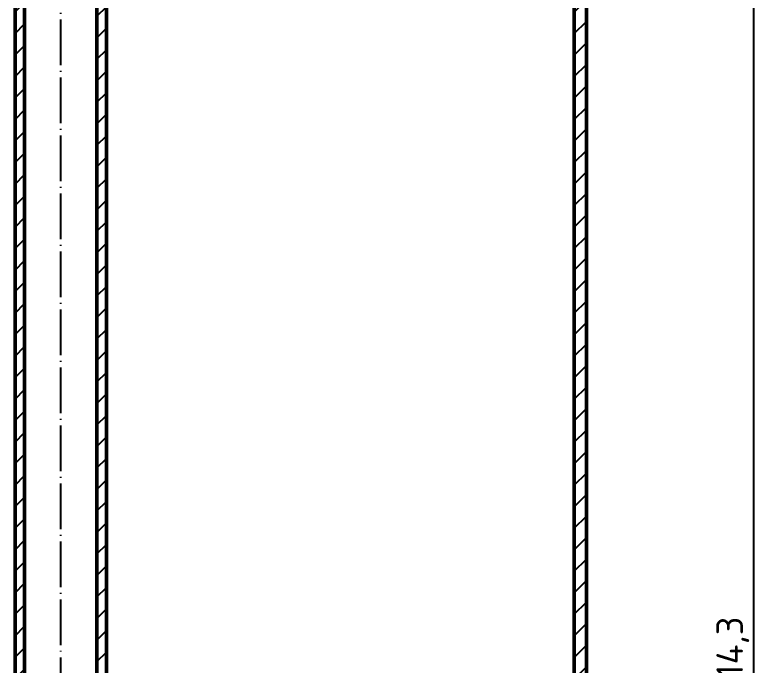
# Model space of a CAD drawing. Header units: millimetres. Extents: x 0 to 594, y 0 to 420.
# Drawn here: x 113.6 to 212.7, y 205.8 to 291.4 of the extents above; entities that cross this region are included whole.
import ezdxf

# ---------------------------------------------------------------- set-up
doc = ezdxf.new("R2010")
doc.units = ezdxf.units.MM
doc.linetypes.add('ISO04-TRAZO-PUNTO', pattern=[7.625, 6, -0.75, 0.125, -0.75])
for name, color, linetype, lineweight in [('01-VISIBLE', 7, 'CONTINUOUS', 50), ('03-EJE', 1, 'ISO04-TRAZO-PUNTO', 25), ('04-COTA', 3, 'CONTINUOUS', 25), ('05-RAYADO', 8, 'CONTINUOUS', 25)]:
    doc.layers.add(name, color=color, linetype=linetype, lineweight=lineweight)
doc.styles.add('ISO3098', font='isocpeur.ttf')
doc.dimstyles.new('FLAMA-ISO', dxfattribs={"dimtxt": 3.5, "dimasz": 3, "dimexe": 2, "dimexo": 1, "dimgap": 1, "dimtad": 1, "dimdec": 1, "dimtxsty": 'ISO3098', "dimcen": 2.5, "dimclrd": 3, "dimclre": 3, "dimclrt": 3, "dimazin": 3, "dimtfac": 1, "dimtmove": 0, "dimatfit": 3, "dimlwd": 25, "dimlwe": 25})

msp = doc.modelspace()

# ---------------------------------------------------------------- hatches: boundary and pattern name
at = {"layer": '05-RAYADO'}
h = msp.add_hatch(dxfattribs=at)
h.set_pattern_fill('ANSI31', scale=0.62992)
h.paths.add_polyline_path([(114.855, 67.525), (113.605, 67.525), (113.605, 352.475), (114.855, 352.475)])
h = msp.add_hatch(dxfattribs=at)
h.set_pattern_fill('ANSI31', scale=0.62992)
h.paths.add_polyline_path([(124.355, 352.475), (125.605, 352.475), (125.605, 67.525), (124.355, 67.525)])
h = msp.add_hatch(dxfattribs=at)
h.set_pattern_fill('ANSI31', scale=0.62992)
h.paths.add_polyline_path([(187.13, 299.925), (188.73, 299.925), (188.73, 96.925), (187.13, 96.925)])

# ---------------------------------------------------------------- linework, layer by layer
at = {"layer": '01-VISIBLE'}
for p, q in [((113.605, 67.525), (113.605, 352.475)), ((114.855, 67.525), (114.855, 352.475)), ((124.355, 67.525), (124.355, 352.475)), ((125.605, 67.525), (125.605, 352.475)), ((187.13, 96.925), (187.13, 299.925)), ((188.73, 96.925), (188.73, 299.925))]:
    msp.add_line(p, q, dxfattribs=at)
at = {"layer": '03-EJE'}
msp.add_line((119.605, 48.425), (119.605, 365.575), dxfattribs=at)

# ---------------------------------------------------------------- dimensions: what is measured, and where the dimension line sits
at = {"layer": '04-COTA'}
msp.add_linear_dim(base=(210.73, 53.425), p1=(188.73, 53.425), p2=(128.855, 360.575), angle=90, dimstyle='FLAMA-ISO', override={"dimlfac": 2}, dxfattribs=at).render()

doc.saveas('drawing.dxf')
